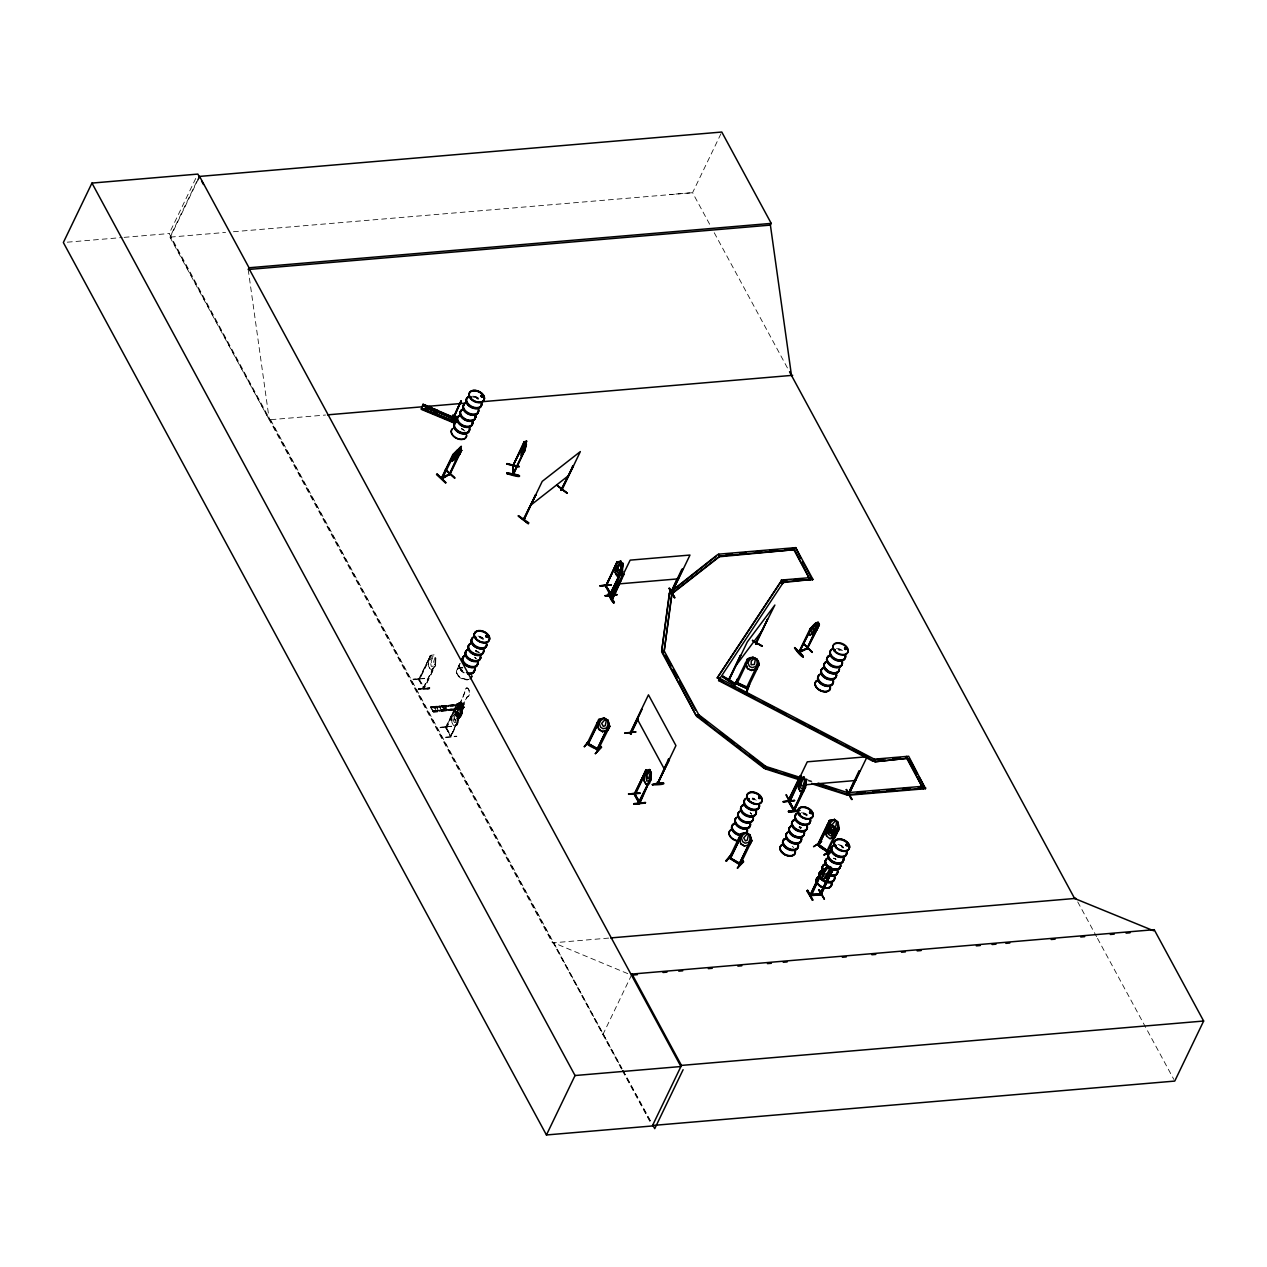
<?xml version="1.0" encoding="UTF-8"?>
<svg xmlns="http://www.w3.org/2000/svg" width="1267" height="1267" viewBox="0 0 1267 1267"><rect width="100%" height="100%" fill="white"/><g stroke="black" fill="none" stroke-linecap="round" stroke-linejoin="round"><path stroke-width="0.75" stroke-dasharray="5 3.75" d="M459.066 665.428L459.145 667.012M418.601 679.302L430.59 655.546L428.61 659.204L428.515 666.141L430.384 669.356M435.753 658.096L435.61 665.001L435.705 658.048L434.09 654.817L430.432 655.419L434.058 654.976L430.083 659.949L431.239 666.331L433.457 666.189L434.819 663.354L435.753 658.096L433.947 654.976M456.991 724.882L453.507 725.468L451.828 722.348L451.844 715.443L451.876 722.38L453.634 725.453L457.149 725.009C459.62 719.989 462.455 700.92 456.69 722.443L454.473 722.586L453.348 720.511L453.317 716.203L457.181 711.23L458.86 714.35L458.765 721.176M453.776 717.866L455.629 721.081L453.839 717.819L453.982 710.914L455.803 707.144L459.335 706.543L461.346 704.484L460.111 711.405L458.86 711.848L458.29 710.819L459.335 706.543L460.998 709.821L460.855 716.726L457.213 717.328L455.455 714.113L455.55 707.16M455.756 707.224L455.455 714.113L457.213 717.328M462.487 712.893L462.772 706.004L462.55 712.957L461.616 712.038L450.688 736.776L446.412 727.701L450.418 735.098M462.93 703.628C461.077 705.545 461.552 703.074 462.297 704.23M461.663 704.563L461.869 703.692L463.77 704.056M463.516 703.502L463.215 704.61L463.659 703.581M461.79 703.914L463.706 704.436L462.455 703.803M463.77 704.199L462.946 704.484M431.049 656.29L419.092 680.331L430.099 655.609M423.78 687.902L435.215 663.702L435.515 664.89M467.38 679.65L469.059 679.46A8.172 5.337 25.7 0 1 457.007 674.424A8.172 5.337 25.7 0 1 462.74 667.931M459.066 665.603L459.62 663.845A8.267 5.401 25.7 0 0 462.503 671.146M462.55 704.309L461.552 704.183L463.595 708.142L432.554 710.755L433.108 711.785L463.674 708.807L464.197 706.891L461.125 707.192L460.539 708.427L458.306 704.42C457.767 702.045 463.564 701.49 461.378 704.119L464.308 704.104L462.883 706.859L463.865 704.278L463.073 702.821L463.77 703.787M463.437 704.357L463.041 703.613M420.01 679.413L418.965 678.463L419.535 680.189M457.767 718.437L457.023 707.92L461.014 702.932L457.039 703.581L446.111 728.319C443.862 725.532 448.756 727.606 445.921 727.226M445.905 726.419L446.412 727.321M446.459 726.482L446.475 728.145M450.593 734.939L450.941 735.715M454.584 719.102L454.71 716.584L457.64 712.767L457.609 718.737M450.735 735.874L462.154 712.038M463.31 703.628L463.136 704.42M418.585 688.884L429.814 687.886M445.366 737.299C465.733 734.749 454.79 737.552 445.271 737.236M459.953 715.095L460.887 709.821L459.208 706.558M461.901 704.737L463.136 704.167M434.961 657.557L433.171 663.433L431.92 663.892L431.35 662.847C430.321 661.216 434.106 654.485 434.85 657.557M459.525 708.253L459.097 713.527L457.039 715.633L456.611 712.07L459.652 708.237M458.005 703.993L457.419 703.549M443.545 706.907C445.477 712.45 447.156 703.977 443.371 707.651M459.097 703.676L461.758 708.364M459.462 664.526L456.833 670.069M459.636 704.309L464.783 692.194A4.355 2.233 84.6 0 1 466.81 687.997L467.048 687.965A4.355 2.233 84.6 0 1 469.534 692.447A4.355 2.233 84.6 0 1 467.507 696.644L461.631 707.461L459.873 704.294L465.021 692.178A4.355 2.233 84.6 0 1 467.048 687.965M621.527 1069.095L169.224 233.524L196.147 177.586M196.654 181.656L169.952 237.135L269.285 419.805L325.556 415.022M608.698 938.087L552.428 942.87L170.38 237.103L197.921 179.882M413.185 679.761L424.635 678.304L413.422 679.255M418.648 679.492L423.669 688.789L435.658 664.922L424.128 688.773L419.044 679.365L430.558 655.419M431.192 656.021L430.479 655.577M429.782 687.823C394.401 691.655 453.443 687.759 418.569 688.773M423.13 687.775L424.207 687.031L423.574 688.615M423.226 687.854L435.215 664.003M428.689 659.268C428.309 662.388 427.803 672.112 433.916 668.754L435.737 664.985M720.939 133.764L692.574 192.711L710.47 225.779M440.124 727.717L451.575 726.276L440.362 727.226M445.525 727.464L457.039 703.581M451.923 715.522L453.792 711.674L457.197 711.088L458.987 714.335M446.507 728.287L458.702 702.805M446.538 728.256L446.966 727.385M461.758 702.52L461.473 705.212L431.239 708.079M451.527 726.244L440.14 727.527M463.073 702.821L461.822 705.434L463.342 702.805M445.493 727.29L450.64 736.665L461.758 711.325L462.693 706.052L461.03 702.789L457.371 703.391L445.984 727.321L451.02 736.539M450.165 735.81L451.147 735.003M463.595 708.142L464.197 706.891M462.075 712.893L451.084 736.523M462.677 712.957L459.05 720.495L455.518 721.097M602.87 1034.616L631.473 975.178L553.663 942.775L622.065 1068.572M461.394 707.477L467.27 696.676A4.355 2.233 84.6 0 0 469.297 692.463A4.355 2.233 84.6 0 0 466.81 687.997M443.434 707.16C446.443 705.386 446.348 710.708 443.593 707.683M461.996 708.427L459.367 703.676M424.397 678.637L412.947 679.207M455.154 720.147L457.197 718.041L457.482 714.208C455.027 717.027 453.966 712.783 457.435 713.099L457.91 708.617L457.989 713.068C460.396 710.454 461.267 714.509 458.02 714.224L460.396 714.145M457.292 711.215L453.665 711.674M458.907 703.169L461.964 702.884M464.292 703.834L430.4 706.907L460.65 704.04L463.659 708.807L433.457 712.387M430.717 707.144L461.03 704.785L430.669 707.049M430.923 707.825L461.536 704.99L430.923 707.873L430.954 706.606L433.472 712.402M464.403 707.271L461.331 707.556L460.586 709.108L458.02 704.325M432.554 710.755L463.168 707.889L463.69 709.536M67.278 242.187L122.17 237.531M124.134 237.357L169.224 233.524M170.38 237.103L225.558 232.415M233.445 231.734L692.574 192.711L669.8 194.516M419.472 679.73L423.859 687.094M423.463 687.126L424.588 687.87L423.637 687.078M418.332 689.264L429.83 688.836M455.851 707.287L459.319 706.701L455.217 711.69L456.373 718.072L458.591 717.93M461.077 709.773L460.982 716.71M462.803 667.646L457.704 668.723L456.31 672.761M467.301 679.825L459.509 677.338L456.31 672.793M463.674 708.807L432.886 711.373L463.184 708.601M430.4 706.907L433.061 711.642M806.841 779.553L812.432 781.343M808.346 780.9L812.068 782.087M835.65 858.978L833.654 858.139A8.156 5.321 25.7 0 1 837.408 860.119M419.52 678.526L419.108 680.252M461.679 428.705L463.484 429.861M801.219 827.699L799.414 826.543A8.125 5.306 25.7 0 1 801.219 827.589M475.838 650.256L479.148 652.79A8.125 5.306 25.7 0 0 475.869 650.161M750.191 812.828L751.695 814.222M623 1070.298L651.111 1121.992M1077.726 901.866L1096.573 936.661M1097.507 938.404L1173.796 1079.357M714.24 232.732L789.594 371.944M434.676 664.066L435.135 664.937M270.505 419.694L621.764 1068.588M622.699 1070.314L650.684 1122.024M622.461 1070.805L650.446 1122.514M248.205 269.507L269.285 419.805M752.091 799.081A8.14 5.321 25.7 0 1 754.055 799.905M752.455 798.273A8.267 5.401 25.7 0 1 756.241 800.253M752.63 797.988A8.14 5.321 25.7 0 1 754.578 798.796M752.297 798.606A8.267 5.401 25.7 0 1 754.277 799.445M750.191 812.733A8.125 5.306 25.7 0 1 751.664 814.095M472.385 396.951A8.14 5.321 25.7 0 1 474.396 397.395M476.344 398.218A8.14 5.321 25.7 0 1 478.118 399.343M472.718 396.128A8.267 5.401 25.7 0 1 478.546 398.567M474.919 396.302A8.14 5.321 25.7 0 1 478.657 398.25M474.587 396.935A8.267 5.401 25.7 0 1 478.372 398.915M461.711 428.61A8.125 5.306 25.7 0 1 464.957 431.113M461.536 428.975A8.125 5.306 25.7 0 1 463.31 430.115M836.473 648.514A8.267 5.401 25.7 0 1 842.302 650.953M838.691 648.672A8.156 5.321 25.7 0 1 842.428 650.62M838.152 649.781A8.14 5.321 25.7 0 1 840.116 650.605M479.544 637.649A8.14 5.321 25.7 0 1 483.281 639.597M479.908 636.842A8.267 5.401 25.7 0 1 483.693 638.821M478.071 636.097A8.14 5.321 25.7 0 1 483.804 638.489M475.679 650.557A8.172 5.337 25.7 0 1 477.469 651.697M479.75 637.174A8.267 5.401 25.7 0 1 481.729 638.014M477.596 651.412A8.172 5.337 25.7 0 1 479.084 652.774M467.412 679.35A8.125 5.306 25.7 0 1 456.88 673.252A8.125 5.306 25.7 0 1 462.93 667.582M474.697 657.525A8.267 5.401 25.7 0 1 476.186 658.903M474.808 657.193A8.14 5.321 25.7 0 1 476.281 658.555M475.41 651.111A8.14 5.321 25.7 0 1 477.184 652.252M475.584 650.747A8.172 5.337 25.7 0 1 477.374 651.887M462.756 670.702A8.14 5.321 25.7 0 1 460 663.465M464.134 672.634A8.267 5.401 25.7 0 1 459.541 664.114M463.991 672.935A8.14 5.321 25.7 0 1 460.396 663.496M803.12 813.937A8.14 5.321 25.7 0 1 806.857 815.885M801.441 812.685A8.267 5.401 25.7 0 1 807.269 815.124M803.658 812.828A8.156 5.321 25.7 0 1 807.396 814.792M803.326 813.477A8.267 5.401 25.7 0 1 807.111 815.457M799.255 826.876A8.125 5.306 25.7 0 1 801.013 828M792.223 846.277A8.125 5.306 25.7 0 1 793.696 847.639M798.97 827.446A8.125 5.306 25.7 0 1 800.744 828.57M799.16 827.05A8.172 5.337 25.7 0 1 800.95 828.19M841.431 846.926A8.156 5.321 25.7 0 1 843.22 848.051M839.831 845.311A8.267 5.401 25.7 0 1 843.616 847.29M837.994 844.551A8.156 5.321 25.7 0 1 843.743 846.958M841.652 846.483A8.267 5.401 25.7 0 1 843.458 847.623M833.559 858.408A8.172 5.337 25.7 0 1 835.523 859.232M434.027 706.321L436.513 711.389L434.027 706.321M436.07 706.131L438.556 711.183L436.07 706.131M439.142 705.846L441.629 710.898L439.142 705.846M441.866 705.592L444.353 710.644L441.866 705.592M444.939 705.291L447.425 710.359L444.939 705.291"/><path stroke-width="1.5" d="M524.079 441.803L524.807 442.468L512.597 466.446L524.079 441.803L526.502 441.201L523.319 446.253L522.352 452.446L523.477 452.208M622.54 571.401C622.794 575.867 615.841 578.148 615.319 572.636L615.382 565.7L617.362 562.041L620.878 561.313L622.667 564.528L622.493 571.48M615.493 565.684L615.445 572.621L617.219 575.836L622.667 564.528L620.767 561.329L617.187 561.914L605.784 585.829L610.995 595.205C624.409 571.734 625.629 550.416 620.323 572.668L618.074 572.827L616.918 570.752L616.871 566.444L620.862 561.455M831.912 849.951L824.152 855.019L831.659 849.223M831.532 849.666L824.025 855.035L831.928 850.046L831.611 849.112M644.159 773.947L644.254 780.82L645.932 784.099L644.064 780.884L644.269 773.931L645.964 770.162L649.623 769.56L651.301 772.838L651.143 779.743M649.623 769.56L651.175 772.838L651.08 779.664L649.337 783.513M798.495 788.343L798.717 781.391L798.622 788.327L800.364 791.558L798.685 788.28M788.961 801.457L794.045 810.88L805.638 787.108L805.685 780.25L803.943 777.035M800.57 777.748L789.135 802.549C785.793 797.165 796.246 814.887 793.142 810.151C796.42 811.149 811.545 759.915 805.099 787.124L793.712 811.007L794.124 809.249M606.339 585.956C605.959 582.392 606.339 590.042 606.26 584.99M610.789 593.32L606.228 586.209L610.979 594.413M611.327 594.175L610.9 593.447L610.456 595.221L621.479 570.546L622.62 571.465M657.43 781.977C659.125 784.938 657.446 779.474 657.589 783.909L675.929 745.582L648.466 694.854L630.016 733.181L630.602 734.036L641.91 709.267L630.459 733.039C631.109 735.905 630.618 729.459 630.95 733.862L638.14 718.927M635.036 794.963L646.724 770.764M650.605 778.777L638.663 802.518L650.605 778.777L639.724 803.484L639.011 801.868M789.895 801.457L788.993 800.633L789.563 801.678M800.522 778.682L789.499 802.391M455.106 417.872C456.643 417.191 453.776 417.825 454.077 416.764M454.805 417.73L454.41 417.445M803.5 643.826L812.179 652.442L803.816 643.684M613.165 597.438L611.454 597.992L623 574.252L624.013 574.173L612.69 598.388C611.47 599.339 613.402 595.759 612.341 597.581M677.607 578.069L670.481 593.384L681.852 569.263L682.865 569.168L671.415 592.94C669.8 594.144 671.732 591.911 671.843 592.085M789.135 798.812L790.434 799.081L789.214 798.78M821.064 894.755L832.419 870.587L831.405 870.682L819.86 894.407L831.675 870.207M848.969 793.76C845.041 796.468 851.171 793.601 848.051 793.791M606.418 720.084L605.246 725.69L603.377 726.419L601.651 723.441L605.214 719.339L606.37 720.163M748.48 834.541L747.308 840.148L745.424 840.876L743.697 837.899L747.277 833.797L748.417 834.62M445.541 469.693L454.52 478.102M810.484 628.765C820.826 614.606 820.287 628.4 811.593 632.328L810.737 630.998L812.084 628.163L815.219 623.602L818.197 622.208L819.416 624.679L806.921 648.894L814.824 631.536M506.958 473.62C528.244 480.557 518.425 472.639 506.927 473.684M507.148 472.749L519.502 475.616M833.908 827.066L832.609 832.783L830.851 833.401L829.362 830.202L830.17 828.539L832.91 826.147L833.987 827.003M437.115 412.472L436.83 411.157L435.04 410.888M715.871 556.451L669.34 593.209L661.659 651.301L669.705 592.465L717.771 554.518L719.719 556.023L794.536 549.656L719.371 556.767L671.732 593.97L664.051 652.062L672.096 593.225L719.719 556.023L718.722 554.17L795.724 547.629L812.891 579.336L782.072 582.662L781.438 580.064L809.708 577.673L809.344 578.401M798.812 779.617L765.284 768.895L765.854 766.456L698.735 714.731L664.399 651.317L662.008 650.557M765.284 768.895L765.854 766.456L799.382 777.178M811.846 783.782L847.243 795.09L847.813 792.651L922.629 786.3L918.337 787.377M818.023 783.133L847.813 792.651L847.591 794.346L814.063 783.639M460.539 448.312L458.765 454.109L455.867 457.339L454.029 458.321L453.253 457.086C471.071 435.167 454.441 452.319 451.464 458.702L452.335 461.045L457.688 449.642L452.842 454.552L441.312 478.372C445.715 478.451 451.305 470.437 449.975 474.27L461.521 450.371L460.333 450.561M748.084 687.664L747.039 687.094L746.247 688.266L757.856 664.003L758.981 664.7L756.937 659.141L753.026 657.225L747.324 659.347L748.306 660.123L747.356 659.268L735.668 683.356L736.84 683.974L748.417 659.743M599.798 720.084L587.983 744.252L599.909 720.21L598.737 719.434L604.216 717.961L607.954 720.274L609.744 726.403L607.938 730.188L602.443 731.661L607.986 730.109M608.651 725.31L597.026 749.842M730.41 858.488L742.114 834.335M739.374 863.967L740.118 864.886L751.727 840.75L750.998 839.863M605.262 595.838C640.975 592.449 581.759 598.167 616.601 594.366M652.473 784.922C660.55 780.52 673.189 784.891 652.473 784.811M663.623 782.99L652.188 784.4M524.871 450.133L512.882 474.587L512.992 464.625L513.499 465.733M512.85 473.668L513.689 472.813M634.133 803.579C668.802 800.126 610.425 806.968 645.331 802.565M645.188 803.12L633.975 804.086M797.941 811.181L788.581 811.989L797.941 811.102M822.251 871.3L810.896 895.231L809.914 895.31L821.412 871.474L826.844 867.325C836.093 862.13 826.274 881.864 821.396 878.649L826.844 867.325L823.249 871.3L821.887 874.135L823.233 876.146L825.672 875.909L829.204 873.438L830.518 867.071L826.908 867.531L821.364 871.553L810.151 895.737L811.751 894.724L811.323 895.579L822.394 871.379M818.878 844.44L818.482 843.569M818.878 845.01C813.62 843.252 831.12 854.148 826.591 851.757C831.39 850.87 820.478 850.125 817.912 844.36M828.238 851.361L819.052 844.804L828.127 851.234M566.998 493.354L557.037 485.277L567.283 493.18M816.993 623.364L815.631 627.783L812.986 630.158L813.541 627.482L816.898 623.269M454.299 416.795L453.966 417.524L454.362 416.621M455.407 418.031L455.772 417.207M456.31 417.698L454.457 420.391L456.12 416.542L456.168 418.031M524.49 519.217L524.538 517.855L523.398 519.375L535.561 495.033L524 519.613M561.883 489.474L560.853 489.981L561.329 489.046C563.118 488.365 560.41 491.865 561.835 489.442M459.367 449.31L457.957 453.681L455.407 456.136L459.272 449.215M620.798 568.265L621.099 563.007M650.509 772.3L648.704 778.176L647.453 778.635L647.025 775.071L649.939 771.255L650.383 772.3M804.941 779.759L803.135 785.635L801.884 786.094L801.33 785.049C800.285 783.418 804.07 776.687 804.814 779.759M521.228 455.296C523.635 458.116 519.803 450.561 524.522 441.755L512.66 466.494M512.787 473.747L513.769 473.7M729.349 678.399L728.858 680.205L740.435 655.498L728.477 679.983L729.459 678.336M728.937 679.033L729.079 680.126M756.494 643.367L756.494 642.084L755.544 643.684L774.881 605.04L747.308 641.91L729.032 680.094M426.345 405.662L424.841 410.049L426.345 405.662L423.035 404.284L421.531 408.671L454.156 422.244L454.964 420.359L451.654 418.981L450.814 420.85L452.905 415.228L456.405 416.653L456.009 417.793M428.547 406.58C425.775 418.3 426.71 401.56 431.857 407.958L430.511 412.028M436.751 414.642L438.113 410.571L434.803 409.193L433.441 413.264M451.654 418.981L454.964 420.359M452.905 415.228L456.12 416.922M453.253 417.096L452.351 419.82L461.03 400.974L452.604 419.915L461.236 400.99L453.507 417.207M423.035 404.284L455.518 418.173L454.124 422.228L421.452 408.798M471.197 397.616L470.231 396.872L471.308 397.695M470.453 397.458L471.276 397.125L470.421 396.729M480.636 395.953L482.743 396.001M481.143 395.779L481.951 395.637M482.125 396.919L482.537 395.842L481.064 395.462M475.964 637.776L475.758 636.953M486.306 636.652L486.655 635.749M486.417 636.794C484.485 634.799 489.996 636.256 487.478 637.507M747.783 798.748L749.13 799.176L747.942 799.144M749.003 799.239L748.179 798.432L749.098 799.287M758.616 798.353L758.87 797.117M759.598 798.321L758.885 797.307L759.741 797.212M760.406 797.957L759.186 798.59M760.2 797.972L760.358 798.337M834.098 649.733L835.127 649.607L834.209 649.844M833.892 649.322L835.175 649.749M845.089 647.801L844.661 649.052M798.875 813.873L799.572 813.462M800.126 814.158L799.176 814M810.056 811.957L809.993 813.097M811.387 813.192L811.133 812.258M811.688 813.462L810.991 812.084M835.682 846.261L836.125 845.437L835.412 846.071M845.722 844.677L847.116 844.234M846.404 844.994L847.892 845.026L846.419 844.139M526.328 443.688L523.271 450.023L526.296 442.69L526.185 443.656M421.721 408.037L454.41 421.452L453.871 422.909L421.246 409.32L421.784 407.879M454.045 422.449L421.673 408.354M454.41 421.452L430.748 411.791M454.964 419.551L455.471 418.158M524.934 449.785L513.309 474.682L513.024 465.496M621.479 579.447L612.848 598.341L611.66 597.976M790.434 799.081L789.024 800.079M847.243 795.09L847.845 793.855L849.096 794.203M848.732 794.995L847.734 795.043L854.75 779.759M820.383 893.583L821.507 893.488M821.665 893.9L811.276 894.312M821.269 894.676L810.342 895.721M811.593 628.321L810.278 628.432L811.466 628.464M454.235 454.315L442.468 478.34L442.389 477.01M733.371 686.841L737.647 678.795L734.036 687.142M747.039 687.094L736.491 682.248L735.763 683.483L747.546 688.805M737.41 683.103L736.301 682.2M757.349 668.517L751.569 670.465L747.546 668.628L745.582 662.974M747.245 659.173C751.965 655.372 759.171 658.143 759.155 664.747M736.856 683.911L737.283 683.04M751.569 670.465L747.578 668.533L745.439 662.942M746.231 688.203L747.419 688.757L759.202 664.652L757.904 664.209M746.928 687.11L747.989 687.538L747.261 688.773L735.794 683.42M746.58 692.843L749.589 684.338M749.43 684.655L746.057 692.574M757.238 668.422L751.553 670.338M199.711 177.554L197.842 174.086L91.953 183.081L63.35 242.52L546.441 1134.963L652.315 1125.967L681.456 1065.404L632.011 974.054L1154.205 929.677L1203.65 1021.028L1174.747 1081.084L652.553 1125.476M197.921 179.882L199.584 176.414L721.778 132.037L771.223 223.388L770.399 225.114L791.479 375.412M199.584 176.414L249.045 267.765L248.205 269.507L770.399 225.114M454.457 420.391L456.405 416.653M436.957 474.206L445.968 482.743L437.115 473.874M453.238 454.996L453.602 454.14L441.613 478.657L442.658 477.01M452.24 460.95L455.186 459.43L460.634 448.201M449.991 472.987L449.278 474.697L458.702 453.95M461.093 450.149L449.342 474.634M455.091 459.335L459.794 454.235L461.616 450.45L460.523 448.106L461.505 450.545M454.679 477.77L445.62 469.313M506.673 464.07L519.248 466.494L506.895 463.564M518.52 515.653L528.877 522.875L528.244 523.683L518.155 515.907L528.276 523.635M523.952 519.565L535.561 495.033M523.825 519.581L542.228 481.365L580.334 451.59L561.962 489.949M567.283 493.132L557.005 485.261M560.869 490.123L573.381 466.034L572.383 466.288M561.218 490.392L573.032 465.765M600.178 585.766L611.375 584.752L600.13 585.75M605.848 585.861L617.362 562.041L605.864 586.732M605.927 586.827L616.839 562.089M620.878 561.313L615.319 572.636M611.312 584.721L599.972 586.067M609.094 592.988C607.226 593.352 612.99 604.612 614.384 602.474L605.373 585.908M610.409 593.352L609.981 594.429L621.875 570.514M609.981 594.429L621.479 570.546M611.628 598.372L630.142 560.141L689.992 555.057L671.542 593.384M584.356 746.786L589.947 740.118L584.499 746.279M597.137 749.05C602.253 751.474 587.904 746.168 587.112 743.697L598.737 719.434M587.666 742.462L587.239 743.333M669.024 588.347L674.852 597.802L669.641 588.3M670.291 593.051L670.702 592.18M596.836 749.668L608.398 725.959L609.585 726.355L607.954 720.274M669.34 593.209L671.732 593.97L670.132 591.721M595.347 753.643L601.239 746.532L601.556 747.372L595.347 753.643L601.223 746.501M664.399 651.317L661.865 652.252L696.185 715.665L698.37 715.475L707.73 722.697M624.853 732.975L635.511 731.93M630.38 733.846L631.045 732.263M630.982 734.005L630.982 732.168M718.722 554.17L719.371 556.767L719.719 556.023M624.647 733.276L635.986 731.93M646.138 770.304L634.118 794.251C636.588 792.287 634.45 795.248 634.941 793.142M645.632 770.368L634.656 794.995L634.973 794.14M640.183 793.047L628.432 793.966L639.661 793.015M650.209 778.809L639.281 803.547L639.518 801.599M668.501 759.171L657.415 783.703L669.356 759.994L668.501 759.171L669.356 759.994M666.347 764.413L657.937 783.735M658.333 782.8L657.985 783.655M696.185 715.665L662.229 651.507M749.89 755.18L765.506 767.2L764.112 768.293L696.977 716.552L698.735 714.731L696.549 714.921M698.735 714.731L696.977 716.552M717.233 677.924L780.757 581.696L782.974 582.915L782.626 583.659L780.409 582.44L717.233 677.924L722.966 680.981M874.167 759.091L872.963 761.261L718.611 680.585L718.975 679.841L719.814 678.399L874.167 759.091L874.863 761.784L907.473 758.299L874.863 761.784M718.611 680.585L719.814 678.399L717.597 677.18M723.283 676.309C731.186 685.083 743.998 687.268 723.219 676.404L723.267 676.325M795.724 547.629L800.792 558.383M781.438 580.064L781.074 580.809L786.728 580.334M755.591 643.731L767.549 619.246L755.971 643.953M753.437 641.371L762.227 645.853M810.342 580.254L793.538 547.819M546.441 1134.963L575.044 1075.525L91.953 183.081M632.011 974.054L631.473 975.178L637.396 974.671M810.278 628.432L798.748 652.252L799.461 651.697M811.07 628.068L799.049 652.553L811.609 628.179M799.319 652.553L799.873 650.921M807.079 648.831L819.179 624.679M807.127 648.878L819.306 624.758L818.102 622.319M812.305 652.077L803.579 643.462M764.112 768.293L765.854 766.456M731.423 854.164L725.785 860.847L726.577 860.705M729.554 857.902C733.245 856.999 727.084 857.442 730.22 858.709L742.129 834.367M731.978 854.401L726.387 861.069M751.014 839.894L739.057 864.332L750.761 840.148M737.41 868.101L743.27 860.958L737.41 868.101L743.634 861.798L743.238 860.942M786.047 795.027C796.04 813.097 793.19 809.439 786.3 794.647M783.149 801.963L794.615 800.506L783.386 801.457M789.072 801.583L801.156 775.847L800.142 775.942L788.581 799.73L789.832 799.62M788.993 800.633L788.612 801.694M788.565 801.71L800.316 777.605L804.054 777.019L800.063 782.151L800.095 786.459L801.219 788.533L803.436 788.391M783.18 801.773L794.552 800.475M794.171 809.233L793.19 810.151L805.321 785.904M683.103 1069.696L654.738 1128.644L652.98 1125.429M821.459 841.731L813.541 846.72L821.665 841.225M829.41 820.462L817.643 844.598L818.07 843.679L819.163 844.551M818.007 844.44L829.505 820.588L834.462 819.527L837.899 821.982L839.308 828.444M830.091 821.554L829.188 820.842L830.344 821.364L818.83 845.041M818.751 845.422L830.423 820.889M847.734 795.043L858.994 770.938M859.153 772.617L848.557 794.631L847.544 794.726M875.212 761.039L874.214 759.186L908.661 756.256L925.464 788.707L848.462 795.248L867.135 756.732L807.285 761.815L788.834 800.095L789.183 799.192M807.617 890.289L806.762 890.844L812.606 900.283L807.602 890.289L812.812 899.792M826.591 851.757L838.263 827.652L839.166 828.365L827.288 852.311L827.921 851.551M827.414 850.6L826.464 851.535M836.679 833.718L834.985 837.535L829.869 838.691L826.512 836.014L825.213 829.616M872.963 761.261L873.327 760.517L718.975 679.841M819.48 875.228L821.459 878.744L819.48 875.228L821.301 871.458L822.473 871.49M818.577 889.767L824.421 899.222L819.211 889.656M830.629 866.976C835.697 871.316 828.634 875.861 825.245 878.395M810.104 895.294L820.984 894.359L832.451 870.54M824.088 898.778L818.767 889.687M906.111 757.191L906.475 756.447L923.279 788.898M1154.205 929.677L1153.667 930.786L1074.622 898.477L789.594 371.944M799.889 652.22L799.176 651.27L800.316 651.476M722.776 677.18L734.036 683.689M723.061 676.736L734.274 683.356M719.45 679.144L782.974 582.915M436.497 474.523L445.509 482.965M740.435 655.498L740.815 655.72M756.161 642.955L756.146 643.842M757.017 642.417L756.035 643.889M761.974 646.344L752.566 640.231M735.874 665.682L763.447 628.812M639.392 801.837L635.005 794.472L640.041 802.454M639.645 803.389L634.133 794.045L639.122 803.357M825.07 871.126L827.858 867.8C831.2 867.119 827.826 873.66 826.036 874.024L824.801 874.135L824.263 872.789M597.058 723.251L598.721 729.333L602.506 731.582L598.721 729.333M604.169 718.167L607.891 720.353M597.565 748.639L588.569 743.713L598.467 749.557M741.844 834.7L740.783 833.892L729.222 858.092L739.849 864.775L740.276 863.904L730.631 858.171L740.72 863.777M740.831 834.066C755.734 831.247 736.475 832.989 741.654 834.937M738.914 837.74L740.767 843.79L744.568 846.039L749.985 844.646L751.869 840.797L750.001 834.731L746.279 832.403L742.715 835.127L741.353 837.962L742.652 841.684L745.059 843.188L748.559 842.46L749.921 839.625L750.001 834.731M740.767 843.79L744.505 846.118M726.403 861.227L731.392 854.196M749.842 834.874L751.664 840.829L750.444 840.417M519.058 466.826L506.705 463.88M455.091 459.414L459.794 454.235M486.116 635.781L486.29 637.127L487.938 637.174M486.29 636.224L487.7 636.683L486.829 636.794M844.598 648.07L845.152 649.068M759.408 797.466C757.983 798.353 759.345 796.468 760.089 797.83M760.628 798.463L758.727 798.226M798.859 813.493L799.762 813.287M810.278 812.923L810.104 812.131M811.292 813.129L810.69 812.195M847.512 845.532L847.718 844.709M847.845 845.168L846.831 845.58M810.579 628.86L815.314 623.697M812.844 633.532C804.703 637.792 818.387 630.649 817.421 628.369M613.529 602.997L608.35 593.463L614.131 602.839M807.332 890.717L812.606 900.283M621.21 563.007L618.28 566.824L618.169 569.342L618.739 570.372L620.006 569.928M835.412 820.826L831.96 824.817L833.448 828.016L835.998 825.736L836.505 821.681L835.333 820.889M798.828 652.172L807.443 648.15L806.556 648.577M807.063 647.659L808.251 647.548L807.507 647.96M649.607 769.718L645.632 774.691L646.788 781.074L648.989 780.931L651.175 772.838M824.389 871.158L824.358 871.173A8.156 5.321 25.7 0 1 824.009 864.3M535.909 495.302L534.912 495.54M434.898 410.73L434.85 412.424L436.909 412.599M437.115 412.44L434.533 411.363M449.975 474.365L441.835 478.609M530.778 505.137L568.883 475.363M628.717 794.33L639.898 793.348M753.041 657.351L749.32 660.17L747.973 662.989L749.462 666.41L752.06 667.614L755.75 666.569L757.112 663.734L756.937 659.141M827.525 824.294L829.014 830.693L832.371 833.353C836.299 834.62 840.94 829.41 838.263 827.652M827.652 824.342L829.014 830.693L832.451 833.306L837.487 832.039M834.462 819.527L829.331 820.525M835.396 827.319L833.702 835.254L830.439 835.761L828.27 834.034L827.193 830.091L828.555 827.272L831.944 824.706L835.396 827.319L836.885 833.718M826.686 835.903L825.086 829.552M829.948 838.485L834.905 837.424M834.541 819.464L831.152 821.887L829.79 824.706L830.851 828.666L833.021 830.376L836.283 829.869L837.645 827.05L837.804 822.045L834.462 819.385M584.325 746.611L589.82 739.96M611.454 597.992L612.531 597.85M487.811 636.81L486.385 636.984M846.055 649.258L846.023 647.928M800.031 814.111L798.986 813.762L799.905 813.762M809.581 812.131L810.389 812.02M811.387 813.113L809.597 812.86M811.323 813.747L811.276 812.385M836.046 846.229L835.555 845.469L835.951 846.182M835.951 846.514L836.299 845.643M460.65 450.846L461.616 450.45M445.382 469.804L454.869 478.007M442.547 477.247L449.421 474.064M818.878 624.378L818.387 625.043M800.015 651.175L807.158 648.245M799.271 652.521L807.839 648.403M526.454 444.147L524.76 450.909L526.549 441.043L524.665 442.801M513.278 472.797L512.961 465.876M672.112 592.481L670.956 592.56M588.696 743.46L587.476 742.747L587.112 743.697M799.493 651.84L800.142 650.937M482.442 396.571L481.333 396.27M486.227 635.717L487.193 635.765M844.82 647.849L846.008 648.007M834.953 650.003L834.003 649.607M845.105 648.197L846.245 648.672M846.435 844.535L847.575 845.01M645.806 784.099L649.464 783.497L645.948 783.94M617.108 575.851L620.64 575.123M821.507 878.538L825.165 878.189L830.772 874.262M624.203 574.489L623 574.252M682.026 569.596L682.865 569.168M605.167 595.759L616.459 594.825M801.346 776.18L800.142 775.942M859.169 771.27L860.008 770.843M821.649 871.918L822.663 871.823M831.595 871.015L832.609 870.92M811.45 894.629L820.335 894.169M820.446 893.932L821.523 893.932M249.045 267.765L771.223 223.388M327.519 414.847L421.879 406.834M425.823 406.501L465.132 403.159M482.822 401.655L792.699 375.317M726.244 554.249L732.152 553.742M740.023 553.077L745.93 552.57M755.765 551.731L761.673 551.224M769.56 550.559L777.431 549.894M785.302 549.229L793.19 548.548L809.439 578.591M618.692 583.913L678.558 578.829M794.266 579.684L801.805 579.051M782.436 581.917L812.891 579.336M645.964 770.162L634.529 794.013M873.85 759.931L885.237 758.965M892.839 758.315L900.425 757.666M795.834 785.603L799.699 785.271M805.495 784.78L855.7 780.504M857.3 792.572L865.187 791.891M873.058 791.226L878.965 790.719M886.837 790.054L894.708 789.389M902.595 788.707L910.466 788.042M925.813 787.963L848.811 794.504L847.813 792.651M789.531 802.518L789.484 800.649M799.778 810.041L788.533 810.975L788.581 811.989M799.62 810.452L788.407 811.545L799.62 810.579M1074.543 898.366L1075.841 898.382L610.662 937.928M663.005 972.486L666.949 972.153M678.764 971.156L682.707 970.823M708.332 968.637L712.276 968.305M737.885 966.135L741.828 965.787M767.438 963.617L771.381 963.284M783.212 962.271L787.155 961.938M842.317 957.25L846.261 956.918M871.886 954.748L875.814 954.399M901.439 952.23L905.382 951.897M917.197 950.883L921.141 950.551M976.319 945.863L980.262 945.53M992.077 944.517L996.02 944.184M1005.871 943.345L1009.815 943.012M1051.198 939.496L1055.142 939.164M1080.751 936.994L1084.695 936.646M1110.32 934.476L1114.247 934.143M1126.078 933.13L1130.021 932.797M681.456 1065.404L1203.65 1021.028M575.044 1075.525L680.933 1066.529L249.425 269.396M729.301 857.791L740.308 864.648M820.731 894.011L820.287 894.819M482.315 396.682L481.492 396.904M759.028 797.101L759.931 797.276M811.07 813.636L809.502 812.432M811.45 894.407L810.769 894.866M435.373 410.856L437.147 412.218M481.698 395.779L482.553 396.571M481.761 396.872L482.885 396.143M845.517 649.242L846.736 648.752M487.114 635.891L486.243 636.493M526.549 441.043L524.839 449.389L512.802 474.381M524.886 450.878L524.3 449.896M520.975 452.335L521.196 455.439M669.198 588.268L674.424 597.771M846.293 789.943L851.519 799.445M657.399 782.816L657.525 783.798M794.061 810.12L789.436 801.932L793.839 809.296M672.096 593.225L669.705 592.465L671.732 593.97M767.359 767.802L776.687 770.779M784.13 773.155L797.165 777.32M819.527 784.463L836.283 789.832M765.632 768.15L801.029 779.474M424.556 405.488L455.376 418.379M424.413 405.931L455.217 418.949L422.529 405.408L455.154 419.266M425.965 407.483L453.127 418.87M423.495 408.782L427.137 410.35M845.707 648.023L846.514 648.387M846.974 845.342L846.103 845.263M588.426 743.349L587.92 742.573M597.802 750.317L609.807 726.339L608.398 725.959M737.394 683.071L746.865 687.49M731.724 685.574L735.24 687.395M738.74 689.232L754.53 697.483M763.304 702.076L773.82 707.572M777.336 709.409L786.11 713.986M796.626 719.482L805.4 724.075M808.9 725.912L817.674 730.489M821.19 732.326L836.964 740.577M845.738 745.154L849.254 746.992M852.754 748.829L868.544 757.08M752.424 640.564L762.069 646.186M599.608 720.48L598.61 719.862L604.232 718.088L600.653 720.67L599.307 723.505L600.606 727.226L603.013 728.731L606.513 728.002L607.875 725.167L607.843 720.337M587.365 743.412L598.119 750.08M846.213 845.596L847.671 845.913L847.876 844.867M598.547 749.209L598.087 749.985M720.226 732.31L734.274 743.143M737.394 745.55L740.53 747.958M697.341 715.807L764.476 767.549M846.483 845.39L846.34 845.263M488.159 636.731L487.906 636.256M809.882 635.005L808.869 632.55M809.866 634.799L808.774 632.455M802.597 561.724L812.527 580.08M909.199 758.664L917.34 773.694M919.145 777.019L925.464 788.707M907.014 758.854L922.376 787.219M847.465 793.395L848.462 795.248M800.459 777.78L801.013 778.556M805.495 787.092L804.64 786.269L805.099 787.124M665.904 655.498L671.462 665.777M673.315 669.198L677.956 677.766M679.809 681.203L695.583 710.328M637.032 718.627L664.478 769.354M646.027 770.32L646.629 771.223M201.596 181.007L203.464 184.475M846.404 648.371L845.786 649.638L844.535 648.261M480.779 396.096L482.03 397.252L482.98 396.381M596.915 723.204L598.816 729.269M739.912 841.003L739.912 841.209A8.156 5.321 25.7 0 1 730.061 836.6A8.156 5.321 25.7 0 1 731.677 829.663M755.813 812.02A8.156 5.321 25.7 0 1 745.55 815.679A8.156 5.321 25.7 0 1 743.301 805.495M756.098 811.656A8.267 5.401 25.7 0 1 745.693 815.362A8.267 5.401 25.7 0 1 743.428 805.036M753.216 819.005A8.125 5.306 25.7 0 1 741.987 820.636A8.125 5.306 25.7 0 1 740.688 811.007M753.311 817.152A8.125 5.306 25.7 0 1 743.08 820.794A8.125 5.306 25.7 0 1 740.862 810.642M759.266 805.099A8.267 5.401 25.7 0 1 749.826 809.265A8.267 5.401 25.7 0 1 745.202 799.224M756.336 810.928A8.14 5.321 25.7 0 1 747.039 815.029A8.14 5.321 25.7 0 1 742.478 805.131M758.965 805.464A8.14 5.321 25.7 0 1 750.666 809.93A8.14 5.321 25.7 0 1 744.172 800.744M756.272 811.323A8.267 5.401 25.7 0 1 745.851 815.029A8.267 5.401 25.7 0 1 743.586 804.688M759.424 804.767A8.267 5.401 25.7 0 1 749.003 808.473A8.267 5.401 25.7 0 1 746.738 798.131M759.567 805.844A8.14 5.321 25.7 0 1 748.322 807.475A8.14 5.321 25.7 0 1 747.007 797.846M739.944 840.813A8.125 5.306 25.7 0 1 730.251 836.252A8.125 5.306 25.7 0 1 731.851 829.347M752.931 819.591A8.125 5.306 25.7 0 1 742.62 821.745A8.125 5.306 25.7 0 1 739.041 812.337M753.121 819.29A8.172 5.337 25.7 0 1 742.763 821.459A8.172 5.337 25.7 0 1 739.152 811.989M750.27 823.803A8.267 5.401 25.7 0 1 740.831 827.969A8.267 5.401 25.7 0 1 736.19 817.912M749.969 824.168A8.156 5.321 25.7 0 1 740.672 828.27A8.156 5.321 25.7 0 1 736.095 818.371M750.428 823.455A8.267 5.401 25.7 0 1 740.989 827.62A8.267 5.401 25.7 0 1 736.365 817.579M750.571 824.564A8.156 5.321 25.7 0 1 740.229 826.717A8.156 5.321 25.7 0 1 736.634 817.263M747.34 829.632A8.156 5.321 25.7 0 1 746.041 833.512M741.037 834.557A8.156 5.321 25.7 0 1 732.532 824.896M733.466 823.819A8.156 5.321 25.7 0 1 734.844 823.091M740.72 835.349A8.267 5.401 25.7 0 1 732.31 829.98A8.267 5.401 25.7 0 1 734.417 823.724M747.102 830.36A8.267 5.401 25.7 0 1 746.722 833.211M740.878 835.016A8.267 5.401 25.7 0 1 732.469 829.647A8.267 5.401 25.7 0 1 734.591 823.392M747.261 830.028A8.267 5.401 25.7 0 1 746.897 832.878M740.514 835.65A8.156 5.321 25.7 0 1 732.706 831.136A8.156 5.321 25.7 0 1 732.944 824.928M478.166 411.823A8.14 5.321 25.7 0 1 467.84 413.992A8.14 5.321 25.7 0 1 464.245 404.553M478.403 409.97A8.267 5.401 25.7 0 1 468.964 414.135A8.267 5.401 25.7 0 1 464.34 404.094M475.473 415.845A8.172 5.337 25.7 0 1 465.195 419.504A8.172 5.337 25.7 0 1 462.946 409.289M475.632 415.465A8.14 5.321 25.7 0 1 465.385 419.108A8.14 5.321 25.7 0 1 463.152 408.94M475.584 415.624A8.172 5.337 25.7 0 1 465.29 419.282A8.172 5.337 25.7 0 1 463.057 409.067M481.555 403.413A8.267 5.401 25.7 0 1 472.116 407.578A8.267 5.401 25.7 0 1 467.491 397.537M478.625 409.241A8.14 5.321 25.7 0 1 468.378 412.884A8.14 5.321 25.7 0 1 466.145 402.716M481.254 403.777A8.14 5.321 25.7 0 1 472.955 408.243A8.14 5.321 25.7 0 1 466.478 399.057M467.412 397.996A8.14 5.321 25.7 0 1 468.774 397.252M478.562 409.637A8.267 5.401 25.7 0 1 468.157 413.343A8.267 5.401 25.7 0 1 465.876 403.001M481.713 403.08A8.267 5.401 25.7 0 1 472.29 407.245A8.267 5.401 25.7 0 1 467.65 397.189M481.856 404.173A8.14 5.321 25.7 0 1 471.53 406.327A8.14 5.321 25.7 0 1 467.935 396.888M469.17 430.527A8.14 5.321 25.7 0 1 458.844 432.68A8.14 5.321 25.7 0 1 455.249 423.257M469.408 428.674A8.267 5.401 25.7 0 1 458.987 432.38A8.267 5.401 25.7 0 1 456.722 422.038M466.478 434.533A8.172 5.337 25.7 0 1 457.165 438.651A8.172 5.337 25.7 0 1 452.588 428.721M466.668 435.816A8.172 5.337 25.7 0 1 456.294 437.986A8.172 5.337 25.7 0 1 452.683 428.515M475.157 416.431A8.14 5.321 25.7 0 1 466.874 420.897A8.14 5.321 25.7 0 1 460.38 411.712M475.363 416.099A8.172 5.337 25.7 0 1 466.034 420.201A8.172 5.337 25.7 0 1 461.457 410.286M471.957 420.533A8.267 5.401 25.7 0 1 468.727 427.074A8.267 5.401 25.7 0 1 458.432 422.782A8.267 5.401 25.7 0 1 459.873 415.481M469.629 427.945A8.14 5.321 25.7 0 1 459.383 431.588A8.14 5.321 25.7 0 1 457.149 421.42M471.657 420.929A8.14 5.321 25.7 0 1 468.473 427.359A8.14 5.321 25.7 0 1 458.353 423.13A8.14 5.321 25.7 0 1 459.778 415.956M469.566 428.341A8.267 5.401 25.7 0 1 459.145 432.047A8.267 5.401 25.7 0 1 456.88 421.705M472.718 421.768A8.267 5.401 25.7 0 1 463.279 425.934A8.267 5.401 25.7 0 1 458.654 415.893M472.781 421.373A8.14 5.321 25.7 0 1 463.5 425.474A8.14 5.321 25.7 0 1 458.939 415.592M841.953 664.225A8.156 5.321 25.7 0 1 830.677 665.856A8.156 5.321 25.7 0 1 829.362 656.195M842.159 662.356A8.267 5.401 25.7 0 1 831.738 666.062A8.267 5.401 25.7 0 1 829.473 655.736M839.372 667.836A8.125 5.306 25.7 0 1 829.156 671.478A8.125 5.306 25.7 0 1 826.923 661.326A8.172 5.337 25.7 0 0 828.143 671.13A8.172 5.337 25.7 0 0 839.419 669.483M845.311 655.799A8.267 5.401 25.7 0 1 835.887 659.964A8.267 5.401 25.7 0 1 831.247 649.923M842.397 661.627A8.156 5.321 25.7 0 1 832.134 665.286A8.156 5.321 25.7 0 1 829.885 655.087M845.026 656.163A8.156 5.321 25.7 0 1 836.711 660.645A8.156 5.321 25.7 0 1 830.218 651.428M842.317 662.023A8.267 5.401 25.7 0 1 831.912 665.729A8.267 5.401 25.7 0 1 829.647 655.387M845.485 655.467A8.267 5.401 25.7 0 1 835.064 659.173A8.267 5.401 25.7 0 1 832.799 648.831M845.564 655.071A8.156 5.321 25.7 0 1 835.286 658.729A8.156 5.321 25.7 0 1 833.053 648.53M832.942 682.913A8.156 5.321 25.7 0 1 822.6 685.083A8.156 5.321 25.7 0 1 818.989 675.628M833.163 681.06A8.267 5.401 25.7 0 1 823.724 685.225A8.267 5.401 25.7 0 1 819.1 675.184M830.186 686.92A8.125 5.306 25.7 0 1 819.971 690.563A8.125 5.306 25.7 0 1 817.738 680.411M830.455 688.013A8.125 5.306 25.7 0 1 819.226 689.644A8.125 5.306 25.7 0 1 817.928 680.031M830.344 686.698A8.172 5.337 25.7 0 1 820.066 690.357A8.172 5.337 25.7 0 1 817.817 680.141M836.315 674.503A8.267 5.401 25.7 0 1 826.876 678.669A8.267 5.401 25.7 0 1 822.251 668.612M833.401 680.331A8.156 5.321 25.7 0 1 823.122 683.974A8.156 5.321 25.7 0 1 820.889 673.791M836.03 674.868A8.156 5.321 25.7 0 1 825.751 678.526A8.156 5.321 25.7 0 1 823.518 668.327M833.322 680.727A8.267 5.401 25.7 0 1 822.901 684.433A8.267 5.401 25.7 0 1 820.636 674.092M836.473 674.155A8.267 5.401 25.7 0 1 827.05 678.32A8.267 5.401 25.7 0 1 822.41 668.279M836.632 675.263A8.156 5.321 25.7 0 1 826.29 677.417A8.156 5.321 25.7 0 1 822.679 667.962M483.329 652.077A8.14 5.321 25.7 0 1 473.003 654.231A8.14 5.321 25.7 0 1 469.408 644.792M483.551 650.224A8.267 5.401 25.7 0 1 473.145 653.93A8.267 5.401 25.7 0 1 470.881 643.588M480.684 657.636A8.172 5.337 25.7 0 1 470.31 659.806A8.172 5.337 25.7 0 1 466.699 650.335M480.858 657.193A8.14 5.321 25.7 0 1 470.532 659.363A8.14 5.321 25.7 0 1 466.937 649.923M480.811 657.367A8.172 5.337 25.7 0 1 470.453 659.537A8.172 5.337 25.7 0 1 466.842 650.05M486.718 643.668A8.267 5.401 25.7 0 1 477.279 647.833A8.267 5.401 25.7 0 1 472.639 637.776M483.772 649.48A8.14 5.321 25.7 0 1 473.525 653.138A8.14 5.321 25.7 0 1 471.292 642.971M486.401 644.032A8.14 5.321 25.7 0 1 477.121 648.118A8.14 5.321 25.7 0 1 472.559 638.235M483.709 649.876A8.267 5.401 25.7 0 1 473.304 653.582A8.267 5.401 25.7 0 1 471.039 643.256M486.956 644.84A8.267 5.401 25.7 0 1 476.455 647.025A8.267 5.401 25.7 0 1 472.813 637.444M487.019 644.412A8.14 5.321 25.7 0 1 476.693 646.582A8.14 5.321 25.7 0 1 473.098 637.143M474.317 670.781A8.14 5.321 25.7 0 1 467.966 674.202M474.555 668.928A8.267 5.401 25.7 0 1 468.157 673.917M480.32 656.686A8.14 5.321 25.7 0 1 471.023 660.788A8.14 5.321 25.7 0 1 466.462 650.89M471.862 675.897A8.14 5.321 25.7 0 1 470.469 678.288M480.51 656.354A8.172 5.337 25.7 0 1 471.181 660.471A8.172 5.337 25.7 0 1 466.604 650.541M477.707 662.356A8.267 5.401 25.7 0 1 467.301 666.062A8.267 5.401 25.7 0 1 465.037 655.736M474.191 666.632A8.14 5.321 25.7 0 1 466.478 672.65M477.406 662.72A8.14 5.321 25.7 0 1 467.159 666.379A8.14 5.321 25.7 0 1 464.926 656.195M474.713 668.58A8.267 5.401 25.7 0 1 468.331 673.569M477.881 662.023A8.267 5.401 25.7 0 1 468.442 666.189A8.267 5.401 25.7 0 1 463.801 656.148M477.944 661.627A8.14 5.321 25.7 0 1 468.647 665.729A8.14 5.321 25.7 0 1 464.086 655.831M471.704 676.277A8.172 5.337 25.7 0 1 470.326 678.669M806.841 826.892A8.156 5.321 25.7 0 1 796.563 830.55A8.156 5.321 25.7 0 1 794.33 820.351M807.127 826.527A8.267 5.401 25.7 0 1 796.721 830.233A8.267 5.401 25.7 0 1 794.457 819.892M804.165 832.387A8.125 5.306 25.7 0 1 793.934 836.014A8.125 5.306 25.7 0 1 791.717 825.878M789.594 827.288A8.125 5.306 25.7 0 0 796.072 836.458A8.125 5.306 25.7 0 0 804.355 831.991A8.125 5.306 25.7 0 1 794.108 835.65A8.125 5.306 25.7 0 1 791.891 825.514A8.125 5.306 25.7 0 0 790.529 826.227M810.294 819.955A8.267 5.401 25.7 0 1 799.873 823.661A8.267 5.401 25.7 0 1 797.608 813.335M807.443 827.272A8.156 5.321 25.7 0 1 797.101 829.442A8.156 5.321 25.7 0 1 793.49 819.987M810.072 821.824A8.156 5.321 25.7 0 1 799.73 823.978A8.156 5.321 25.7 0 1 796.119 814.523M807.301 826.179A8.267 5.401 25.7 0 1 797.862 830.344A8.267 5.401 25.7 0 1 793.221 820.303M810.452 819.622A8.267 5.401 25.7 0 1 800.031 823.328A8.267 5.401 25.7 0 1 797.767 812.986M810.532 819.226A8.156 5.321 25.7 0 1 800.253 822.885A8.156 5.321 25.7 0 1 798.02 812.685M797.846 845.596A8.156 5.321 25.7 0 1 787.567 849.238A8.156 5.321 25.7 0 1 785.334 839.055M798.131 845.216A8.267 5.401 25.7 0 1 787.71 848.922A8.267 5.401 25.7 0 1 785.445 838.596M795.359 850.695A8.125 5.306 25.7 0 1 785.128 854.338A8.125 5.306 25.7 0 1 782.895 844.186M803.88 832.973A8.125 5.306 25.7 0 1 794.615 837.059A8.125 5.306 25.7 0 1 790.07 827.193M804.086 832.657A8.172 5.337 25.7 0 1 793.791 836.315A8.172 5.337 25.7 0 1 791.558 826.1M801.282 838.659A8.267 5.401 25.7 0 1 791.859 842.824A8.267 5.401 25.7 0 1 787.219 832.783M798.368 844.487A8.156 5.321 25.7 0 1 789.072 848.589A8.156 5.321 25.7 0 1 784.495 838.691M800.997 839.023A8.156 5.321 25.7 0 1 791.701 843.141A8.156 5.321 25.7 0 1 787.124 833.227M798.289 844.883A8.267 5.401 25.7 0 1 788.866 849.048A8.267 5.401 25.7 0 1 784.225 839.007M801.457 838.326A8.267 5.401 25.7 0 1 792.018 842.492A8.267 5.401 25.7 0 1 787.377 832.435M801.536 837.93A8.156 5.321 25.7 0 1 791.257 841.589A8.156 5.321 25.7 0 1 789.024 831.39M843.188 859.058A8.156 5.321 25.7 0 1 832.926 862.716A8.156 5.321 25.7 0 1 830.693 852.517M843.489 858.693A8.267 5.401 25.7 0 1 833.068 862.399A8.267 5.401 25.7 0 1 830.804 852.058M840.512 864.553A8.125 5.306 25.7 0 1 830.281 868.196A8.125 5.306 25.7 0 0 840.575 866.09M828.064 858.044A8.125 5.306 25.7 0 0 828.523 867.056A8.125 5.306 25.7 0 1 826.686 858.82M840.686 864.189A8.125 5.306 25.7 0 1 830.455 867.832M828.697 866.707A8.125 5.306 25.7 0 1 828.238 857.68M846.641 852.137A8.267 5.401 25.7 0 1 837.202 856.302A8.267 5.401 25.7 0 1 832.577 846.245M843.727 857.965A8.156 5.321 25.7 0 1 834.415 862.067A8.156 5.321 25.7 0 1 829.853 852.153M846.356 852.501A8.156 5.321 25.7 0 1 838.041 856.983A8.156 5.321 25.7 0 1 831.532 847.766M843.648 858.361A8.267 5.401 25.7 0 1 833.227 862.067A8.267 5.401 25.7 0 1 830.962 851.725M846.799 851.788A8.267 5.401 25.7 0 1 836.394 855.494A8.267 5.401 25.7 0 1 834.129 845.168M846.879 851.408A8.156 5.321 25.7 0 1 836.616 855.051A8.156 5.321 25.7 0 1 834.367 844.867M834.272 879.25A8.156 5.321 25.7 0 1 825.878 882.228A8.156 5.321 25.7 0 1 818.925 874.341M819.385 873.026A8.156 5.321 25.7 0 1 820.319 871.965M834.478 877.398A8.267 5.401 25.7 0 1 825.055 881.563A8.267 5.401 25.7 0 1 820.414 871.506M831.77 884.382A8.125 5.306 25.7 0 1 820.541 885.997A8.125 5.306 25.7 0 1 819.242 876.384A8.172 5.337 25.7 0 0 821.38 886.71A8.172 5.337 25.7 0 0 831.675 883.036M840.306 866.628A8.125 5.306 25.7 0 1 831.96 869.605M828.238 867.657A8.125 5.306 25.7 0 1 826.417 859.374M840.512 866.311A8.172 5.337 25.7 0 1 830.154 868.465M828.365 867.341A8.172 5.337 25.7 0 1 826.543 858.994M837.645 870.825A8.267 5.401 25.7 0 1 829.22 875.37M822.837 870.461A8.267 5.401 25.7 0 1 823.566 864.949M834.731 876.653A8.156 5.321 25.7 0 1 824.453 880.312A8.156 5.321 25.7 0 1 822.22 870.128M837.344 871.205A8.156 5.321 25.7 0 1 829.046 875.671M822.758 870.841A8.156 5.321 25.7 0 1 824.849 864.664M834.05 875.481A8.267 5.401 25.7 0 1 830.804 882.022A8.267 5.401 25.7 0 1 820.525 877.714A8.267 5.401 25.7 0 1 821.966 870.429M837.804 870.492A8.267 5.401 25.7 0 1 829.378 875.038M824.088 871.664A8.267 5.401 25.7 0 1 823.74 864.617M837.962 871.585A8.156 5.321 25.7 0 1 831.58 875.022M830.281 826.844L830.724 830.978C825.609 831.152 828.08 835.096 831.041 831.991L832.261 836.283L831.849 831.912L834.969 830.439L831.532 830.851L830.281 826.844M755.417 659.046L754.34 664.494L751.078 664.779L751.252 661.057L754.118 658.444L755.417 659.046M506.958 473.177L519.296 476.154L506.974 473.114M794.805 647.611C799.62 657.478 811.244 662.578 794.773 647.611M846.388 789.531L851.994 799.477L846.388 789.531M794.552 648.007L803.23 656.718L794.552 648.007M826.908 825.783L832.039 824.785L826.908 825.783M803.848 790.814L800.253 791.416L803.721 790.83M748.654 800.015A8.125 5.306 25.7 0 0 761.752 801.663A8.125 5.306 25.7 0 0 753.263 792.049A8.125 5.306 25.7 0 0 748.654 800.015M748.369 800.57A8.125 5.306 25.7 0 0 761.467 802.233A8.125 5.306 25.7 0 0 752.994 792.619A8.125 5.306 25.7 0 0 748.369 800.57M748.496 800.253A8.172 5.337 25.7 0 0 761.673 801.916A8.172 5.337 25.7 0 0 753.152 792.239A8.172 5.337 25.7 0 0 748.496 800.253M470.944 398.313A8.14 5.321 25.7 0 0 484.057 399.976A8.14 5.321 25.7 0 0 475.568 390.331A8.14 5.321 25.7 0 0 470.944 398.313M470.659 398.883A8.14 5.321 25.7 0 0 483.788 400.546A8.14 5.321 25.7 0 0 475.299 390.901A8.14 5.321 25.7 0 0 470.659 398.883M470.817 398.551A8.172 5.337 25.7 0 0 483.978 400.214A8.172 5.337 25.7 0 0 475.458 390.537A8.172 5.337 25.7 0 0 470.817 398.551M828.966 671.858A8.125 5.306 25.7 0 0 839.261 669.705A8.125 5.306 25.7 0 1 828.935 671.906A8.125 5.306 25.7 0 1 825.355 662.483A8.125 5.306 25.7 0 0 828.966 671.858M834.7 650.715A8.125 5.306 25.7 0 0 847.797 652.362A8.125 5.306 25.7 0 0 839.324 642.749A8.125 5.306 25.7 0 0 834.7 650.715M834.43 651.27A8.125 5.306 25.7 0 0 847.528 652.933A8.125 5.306 25.7 0 0 839.055 643.319A8.125 5.306 25.7 0 0 834.43 651.27M828.681 672.444A8.109 5.29 25.7 0 0 838.96 670.306A8.125 5.306 25.7 0 1 828.666 672.476A8.125 5.306 25.7 0 1 825.086 663.053A8.109 5.29 25.7 0 0 828.681 672.444M476.059 638.6A8.172 5.337 25.7 0 0 489.236 640.263A8.172 5.337 25.7 0 0 480.7 630.586A8.172 5.337 25.7 0 0 476.059 638.6M475.822 639.138A8.14 5.321 25.7 0 0 488.935 640.785A8.14 5.321 25.7 0 0 480.446 631.156A8.14 5.321 25.7 0 0 475.822 639.138M475.964 638.806A8.172 5.337 25.7 0 0 489.125 640.468A8.172 5.337 25.7 0 0 480.605 630.792A8.172 5.337 25.7 0 0 475.964 638.806M799.683 814.871A8.125 5.306 25.7 0 0 812.765 816.534A8.125 5.306 25.7 0 0 804.292 806.905A8.125 5.306 25.7 0 0 799.683 814.871M799.414 815.41A8.125 5.306 25.7 0 0 812.511 817.072A8.125 5.306 25.7 0 0 804.038 807.459A8.125 5.306 25.7 0 0 799.414 815.41M799.54 815.093A8.172 5.337 25.7 0 0 812.717 816.756A8.172 5.337 25.7 0 0 804.197 807.079A8.172 5.337 25.7 0 0 799.54 815.093M784.938 854.718A8.125 5.306 25.7 0 0 795.169 851.076A8.156 5.321 25.7 0 1 784.922 854.75A8.156 5.321 25.7 0 1 782.689 844.566A8.125 5.306 25.7 0 0 784.938 854.718M836.014 847.037A8.156 5.321 25.7 0 0 849.159 848.7A8.156 5.321 25.7 0 0 840.654 839.039A8.156 5.321 25.7 0 0 836.014 847.037A8.125 5.306 25.7 0 0 849.128 848.7A8.125 5.306 25.7 0 0 840.654 839.087A8.125 5.306 25.7 0 0 836.03 847.037M835.761 847.607A8.125 5.306 25.7 0 0 848.858 849.27A8.125 5.306 25.7 0 0 840.369 839.657A8.125 5.306 25.7 0 0 835.761 847.607M821.285 886.9A8.125 5.306 25.7 0 0 831.516 883.257A8.156 5.321 25.7 0 1 821.269 886.932A8.156 5.321 25.7 0 1 819.036 876.732A8.125 5.306 25.7 0 0 821.285 886.9"/></g></svg>
